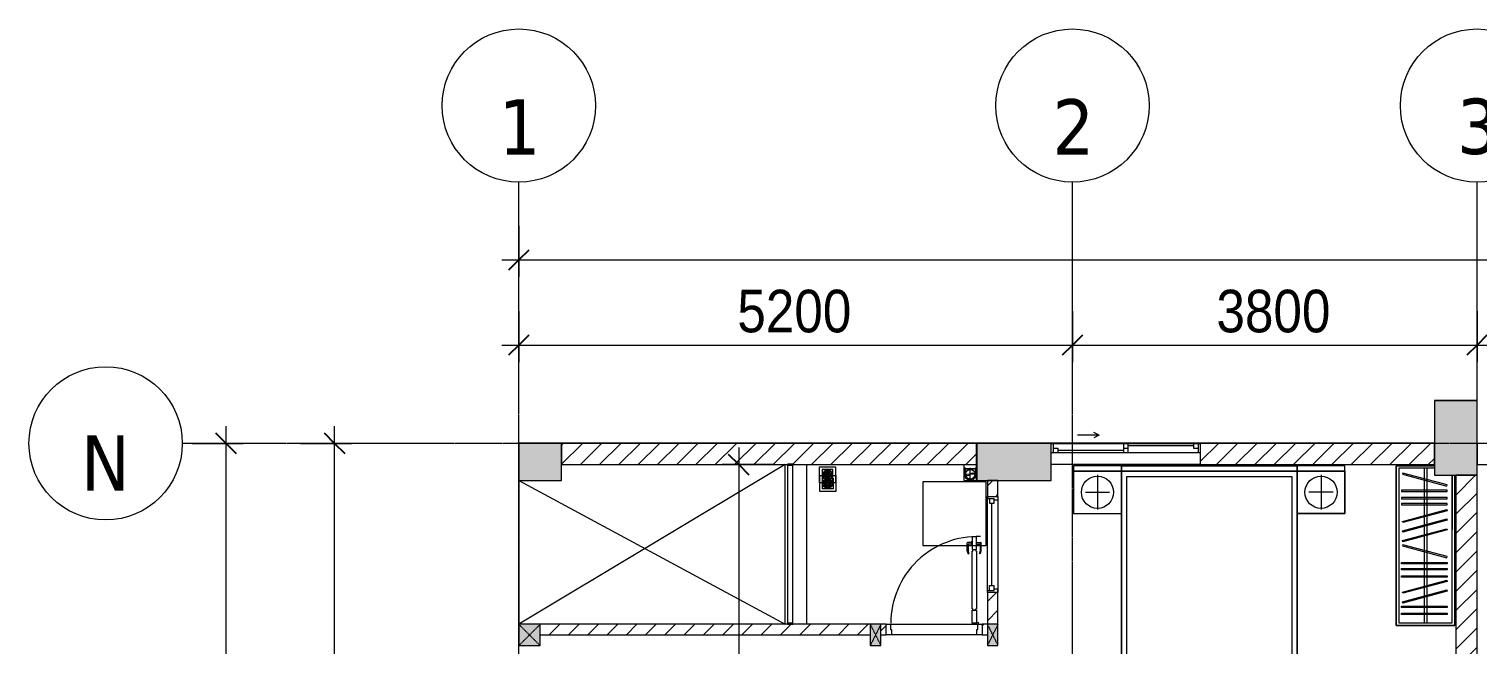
# Model space of a CAD drawing. Header units: millimetres. Extents: x 1591 to 240306, y -15958 to 82755.
# Drawn here: x 40053 to 53654, y 76351 to 82130 of the extents above; entities that cross this region are included whole.
import ezdxf

# ---------------------------------------------------------------- set-up
doc = ezdxf.new("R2010")
doc.units = ezdxf.units.MM
for name, pattern in [('Dash', [6, 3, -3]), ('Grid Line', [22.225, 12.7, -3.175, 3.175, -3.175]), ('IMPORT-CENTER _2_', [40.64, 25.4, -5.08, 5.08, -5.08])]:
    doc.linetypes.add(name, pattern=pattern)
for name, color, linetype, lineweight in [('0-1', 7, 'Continuous', 5), ('A-ANNO-DIMS', 211, 'Continuous', 9), ('A-ANNO-DIMS-160', 211, 'Continuous', 9), ('A-DETL-GENF-1', 9, 'Continuous', 9), ('A-DETL-THIN-2', 151, 'Continuous', 9), ('A-DOOR-1', 254, 'Continuous', 9), ('A-DOOR-2', 9, 'Continuous', 9), ('A-FLOR-1', 250, 'Continuous', 9), ('A-FLOR-2', 9, 'Continuous', 9), ('A-FLOR-HRAL-1', 254, 'Continuous', 9), ('A-FLOR-HRAL-2', 9, 'Continuous', 9), ('A-GLAZ', 151, 'Continuous', 9), ('A-GLAZ-1', 254, 'Continuous', 9), ('A-GLAZ-2', 9, 'Continuous', 9), ('A-WALL-1', 253, 'Continuous', 18), ('A-WALL-2', 9, 'Continuous', 9), ('A-WALL-3', 113, 'Continuous', 18), ('A-WALL-PATT-1', 10, 'Continuous', 9), ('A-WALL-PATT-2', 111, 'Continuous', 9), ('G-IMPT-1', 254, 'Continuous', 9), ('G-IMPT-2', 8, 'IMPORT-CENTER _2_', 9), ('G-IMPT-3', 8, 'Continuous', 9), ('I-FURN-1', 254, 'Continuous', 9), ('M-EQPM', 50, 'Continuous', 9), ('M-EQPM-1', 254, 'Continuous', 9), ('S-COLS', 52, 'Continuous', 9), ('S-COLS-1', 52, 'Continuous', 5), ('S-COLS-2', 7, 'Continuous', 18), ('S-COLS-3', 254, 'Continuous', 9), ('S-COLS-4', 253, 'Continuous', 18), ('S-COLS-5', 52, 'Continuous', 18), ('S-COLS-HDLN', 52, 'Dash', 9), ('S-COLS-HDLN-1', 9, 'Dash', 9), ('S-GRID-1', 1, 'Grid Line', 9), ('S-GRID-IDEN', 1, 'Continuous', 9)]:
    doc.layers.add(name, color=color, linetype=linetype, lineweight=lineweight)
doc.styles.add('Tahoma_B', font='tahomabd_0.ttf', dxfattribs={"height": 520})
doc.styles.add('UTM Avo', font='UTM Avo.ttf', dxfattribs={"width": 0.9, "height": 400})
doc.dimstyles.new('1_Dim_chi_tiet_2_5', dxfattribs={"dimscale": 304.8, "dimtxt": 399.720379, "dimasz": 0.629921, "dimexe": 0.524934, "dimexo": 0.0625, "dimgap": 0.052493, "dimtad": 1, "dimdec": 0, "dimrnd": 5, "dimzin": 0, "dimdsep": 46, "dimtxsty": 'UTM Avo', "dimblk1": 'OBLIQUE', "dimblk2": 'OBLIQUE', "dimsah": 1, "dimcen": 0.09, "dimdle": 0.524934, "dimazin": 0, "dimtfac": 1, "dimtdec": 4, "dimtix": 1, "dimtmove": 0, "dimatfit": 3, "dimfxl": 1.049869, "dimfxlon": 1, "dimtvp": 1, "dimtolj": 1, "dimtzin": 0, "dimarcsym": 2})
doc.dimstyles.new('1_Dim_chi_tiet_2_5_1', dxfattribs={"dimscale": 304.8, "dimtxt": 399.720379, "dimasz": 0.629921, "dimexe": 0.524934, "dimexo": 0.0625, "dimgap": 0.052493, "dimtad": 1, "dimdec": 0, "dimrnd": 5, "dimzin": 0, "dimdsep": 46, "dimtxsty": 'UTM Avo', "dimblk1": 'OBLIQUE', "dimblk2": 'OBLIQUE', "dimsah": 1, "dimcen": 0.09, "dimdle": 0.524934, "dimazin": 0, "dimtfac": 1, "dimtdec": 4, "dimtix": 1, "dimtmove": 0, "dimatfit": 3, "dimfxl": 1.049869, "dimfxlon": 1, "dimtvp": 1, "dimtolj": 1, "dimtzin": 0, "dimarcsym": 2})
pattern_1 = [(45, (0, 0), (-90.50967, 90.50967), [])]
pattern_2 = [(45, (11001.35, 0), (-90.50967, 90.50967), [])]

# ---------------------------------------------------------------- blocks, each defined once
blk = doc.blocks.new('NCV_TKTC_KET CAU_rvt-1-TKCS_MB TẦNG 3-4')
at = {"layer": 'S-COLS-1'}
for points in [[(42653, 77937), (42653, 78637), (42253, 78637), (42253, 77937)], [(34053, 77887), (34053, 78237), (33653, 78237), (33653, 77887)], [(38653, 77887), (38653, 78237), (37953, 78237), (37953, 77887), (38382, 77887)]]:
    blk.add_hatch(color=256, dxfattribs=at).paths.add_polyline_path(points)
at = {"layer": 'A-FLOR-1'}
blk.add_line((36152, 78037), (36152, 76537), dxfattribs=at)
at = {"layer": 'S-COLS-2'}
for p, q in [((42653, 78637), (42253, 78637)), ((42253, 78637), (42253, 77937)), ((42653, 77937), (42653, 78637)), ((33653, 78237), (33653, 77887)), ((34053, 78237), (33653, 78237)), ((34053, 77887), (34053, 78237)), ((37953, 78237), (37953, 77887)), ((38653, 78237), (37953, 78237)), ((38653, 77887), (38653, 78037)), ((42253, 77937), (42653, 77937)), ((33653, 77887), (34053, 77887)), ((37953, 77887), (38653, 77887))]:
    blk.add_line(p, q, dxfattribs=at)
blk = doc.blocks.new('M_Fixed - 900 x 1400-901190-TKCS_MB TẦNG 3-4')
at = {"layer": 'A-GLAZ-2'}
for p, q in [((-450, 63), (-431, 63)), ((-431, 63), (-431, 0)), ((-431, 44), (-387, 44)), ((-387, 44), (-387, 0)), ((-387, 22), (387, 22)), ((387, 44), (387, 0)), ((431, 44), (387, 44)), ((431, 63), (431, 0)), ((449, 63), (431, 63)), ((-450, -37), (-418, -37)), ((-431, 0), (-387, 0)), ((-418, 0), (-418, -37)), ((387, 0), (431, 0)), ((418, 0), (418, -37)), ((450, -37), (418, -37))]:
    blk.add_line(p, q, dxfattribs=at)
blk = doc.blocks.new('MAY GIAT - MAY GIAT_dwg-348053-TKCS_MB TẦNG 3-4')
at = {"layer": 'G-IMPT-1', "flags": 128}
blk.add_lwpolyline([(5, 597), (5, 2), (605, 2), (605, 597)], close=True, dxfattribs=at)
blk = doc.blocks.new('MAY GIAT - MAY GIAT-348233-TKCS_MB TẦNG 3-4')
at = {"layer": 'I-FURN-1'}
for p, q in [((5, 597), (5, 2)), ((605, 597), (5, 597)), ((605, 2), (605, 597)), ((5, 2), (605, 2))]:
    blk.add_line(p, q, dxfattribs=at)
blk.add_blockref('MAY GIAT - MAY GIAT_dwg-348053-TKCS_MB TẦNG 3-4', (0, 0))
blk = doc.blocks.new('THU NUOC - THU NUOC-455054-TKCS_MB TẦNG 3-4')
at = {"layer": 'M-EQPM-1'}
for p, q in [((-66, -71), (-66, 79)), ((-66, 79), (84, 79)), ((59, 54), (-41, 54)), ((-41, 54), (-41, -46)), ((-23, 20), (41, 20)), ((41, 14), (-23, 14)), ((-23, 7), (1, 7)), ((1, 1), (-23, 1)), ((-11, 32), (28, 32)), ((28, 26), (-11, 26)), ((-1, 44), (19, 44)), ((19, 38), (-1, 38)), ((1, 7), (1, 1)), ((17, 1), (17, 7)), ((17, 7), (41, 7)), ((41, 1), (17, 1)), ((59, -46), (59, 54)), ((84, 79), (84, -71)), ((84, -71), (-66, -71)), ((-41, -46), (59, -46)), ((-23, -5), (41, -5)), ((41, -11), (-23, -11)), ((-11, -17), (28, -17)), ((28, -23), (-11, -23)), ((-1, -30), (19, -30)), ((19, -36), (-1, -36))]:
    blk.add_line(p, q, dxfattribs=at)
for centre, radius, start, end in [((9, 4), 45, 0, 180), ((9, 4), 45, 360, 180), ((9, 4), 45, 180, 0), ((9, 4), 45, 180, 360), ((-23, 17), 3, 90, 270), ((-23, 4), 3, 90, 270), ((-11, 29), 3, 90, 270), ((-1, 41), 3, 90, 270), ((19, 41), 3, 270, 90), ((28, 29), 3, 270, 90), ((41, 17), 3, 270, 90), ((41, 4), 3, 270, 90), ((-23, -8), 3, 90, 270), ((-11, -20), 3, 90, 270), ((-1, -33), 3, 90, 270), ((19, -33), 3, 270, 90), ((28, -20), 3, 270, 90), ((41, -8), 3, 270, 90)]:
    blk.add_arc(centre, radius, start, end, dxfattribs=at)
blk = doc.blocks.new('Railing - 50 x 10mm-901205-TKCS_MB TẦNG 3-4')
at = {"layer": 'A-FLOR-HRAL-2'}
for p, q in [((25, 5), (-25, 5)), ((-25, 5), (-25, -5)), ((25, -5), (25, 5)), ((-25, -5), (25, -5))]:
    blk.add_line(p, q, dxfattribs=at)
blk = doc.blocks.new('Railing - Railing-942457-TKCS_MB TẦNG 3-4')
at = {"layer": 'A-FLOR-HRAL-2'}
for p, q in [((13269, 68771), (13269, 67286)), ((13319, 67286), (13319, 68771))]:
    blk.add_line(p, q, dxfattribs=at)
for p in [(13294, 68776), (13294, 67281)]:
    blk.add_blockref('Railing - 50 x 10mm-901205-TKCS_MB TẦNG 3-4', p)
blk = doc.blocks.new('G1_SOF - BO TRU - 100x200-745959-TKCS_MB TẦNG 3-4')
at = {"layer": 'S-COLS'}
blk.add_hatch(color=256, dxfattribs=at).paths.add_polyline_path([(-50, 100), (-50, -100), (50, -100), (50, 100)])
at = {"layer": 'S-COLS-4'}
for p, q in [((50, 100), (-50, 100)), ((-50, 100), (-50, -100)), ((50, -100), (50, 100)), ((-50, -100), (50, -100))]:
    blk.add_line(p, q, dxfattribs=at)
at = {"layer": 'S-COLS-HDLN-1'}
for p, q in [((50, 100), (-50, -100)), ((-50, 100), (50, -100))]:
    blk.add_line(p, q, dxfattribs=at)
blk = doc.blocks.new('DOOR_CW_01 CANH MO-PANEL KINH - DIG_01-900x2200-CỬA NHÔM KÍNH-901215-TKCS_MB TẦNG 3-4')
at = {"layer": 'A-DETL-GENF-1'}
for p, q in [((-397, -182), (-397, -62)), ((-397, -62), (-357, -62)), ((-357, -62), (-357, -182)), ((-357, -182), (-397, -182)), ((-397, -196), (-391, -196)), ((-397, -738), (-397, -196)), ((-391, -196), (-391, -182)), ((-391, -182), (-363, -182)), ((-363, -182), (-363, -196)), ((-357, -196), (-363, -196)), ((-357, -196), (-357, -738)), ((-442, -737), (-442, -816)), ((-434, -711), (-427, -716)), ((-434, -800), (-434, -737)), ((-399, -804), (-430, -804)), ((-399, -792), (-399, -832)), ((-397, -792), (-399, -792)), ((-397, -738), (-391, -738)), ((-357, -752), (-397, -752)), ((-397, -752), (-397, -872)), ((-397, -792), (-397, -832)), ((-391, -752), (-391, -738)), ((-363, -752), (-391, -752)), ((-357, -738), (-363, -738)), ((-363, -738), (-363, -752)), ((-357, -872), (-357, -752)), ((-357, -792), (-357, -832)), ((-357, -792), (-355, -792)), ((-355, -792), (-355, -832)), ((-355, -804), (-324, -804)), ((-320, -711), (-327, -716)), ((-320, -800), (-320, -737)), ((-312, -737), (-312, -816)), ((-399, -820), (-438, -820)), ((-399, -832), (-397, -832)), ((-397, -872), (-357, -872)), ((-355, -832), (-357, -832)), ((-355, -820), (-316, -820))]:
    blk.add_line(p, q, dxfattribs=at)
blk.add_circle((-407, -60), 10, dxfattribs=at)
for centre, radius, start, end in [((-407, -60), 814, 268, 0), ((-397, -737), 45, 145, 180), ((-397, -737), 37, 145, 180), ((-430, -800), 4, 180, 270), ((-357, -737), 37, 0, 35), ((-324, -800), 4, 270, 0), ((-357, -737), 45, 360, 35), ((-438, -816), 4, 180, 270), ((-316, -816), 4, 270, 0)]:
    blk.add_arc(centre, radius, start, end, dxfattribs=at)
at = {"layer": 'A-DOOR-2'}
for p, q in [((-450, -50), (-450, 50)), ((-450, 50), (-400, 50)), ((-400, 50), (-400, 0)), ((400, 0), (400, 50)), ((400, 50), (450, 50)), ((450, 50), (450, -50)), ((-410, -50), (-450, -50)), ((-410, 0), (-410, -50)), ((-400, 0), (-410, 0)), ((-407, -50), (-382, -50)), ((410, 0), (400, 0)), ((410, -50), (410, 0)), ((450, -50), (410, -50))]:
    blk.add_line(p, q, dxfattribs=at)
blk = doc.blocks.new('GIUONG NGU-2TAB-1600x2000 - GIUONG NGU-2TAB-1600x2000-885815-TKCS_MB TẦNG 3-4')
at = {"layer": 'I-FURN-1'}
for p, q in [((458, 0), (8, 0)), ((8, 0), (8, -50)), ((458, -50), (458, 0)), ((2108, 0), (458, 0)), ((458, 0), (458, -50)), ((458, 0), (2108, 0)), ((2108, -50), (2108, 0)), ((458, -50), (8, -50)), ((8, -50), (8, -450)), ((8, -50), (458, -50)), ((458, -50), (8, -50)), ((8, -50), (8, -450)), ((233, -87), (233, -413)), ((458, -450), (458, -50)), ((2108, -50), (458, -50)), ((458, -50), (458, -1939)), ((458, -50), (2108, -50)), ((458, -1939), (458, -50)), ((458, -450), (458, -50)), ((458, -50), (2108, -50)), ((508, -100), (2058, -100)), ((508, -1939), (508, -100)), ((2058, -100), (2058, -1939)), ((2558, 0), (2108, 0)), ((2108, 0), (2108, -50)), ((2558, -50), (2108, -50)), ((2108, -50), (2108, -450)), ((2108, -1939), (2108, -50)), ((2108, -50), (2558, -50)), ((2108, -50), (2558, -50)), ((2108, -450), (2108, -50)), ((2108, -50), (2108, -1939)), ((2333, -87), (2333, -413)), ((2558, -50), (2558, 0)), ((2558, -450), (2558, -50)), ((2558, -50), (2558, -450)), ((120, -250), (347, -250)), ((2446, -250), (2220, -250)), ((8, -450), (458, -450)), ((8, -450), (458, -450)), ((2108, -450), (2558, -450)), ((2558, -450), (2108, -450)), ((1997, -2000), (570, -2000)), ((570, -2050), (1997, -2050)), ((1997, -2050), (570, -2050))]:
    blk.add_line(p, q, dxfattribs=at)
for centre in [(233, -250), (2333, -250)]:
    blk.add_circle(centre, 151, dxfattribs=at)
for centre, radius, start, end in [((570, -1939), 111, 180, 270), ((570, -1939), 111, 180, 270), ((570, -1939), 61.1, 180, 270), ((1997, -1939), 111, 270, 360), ((1997, -1939), 61.1, 270, 0), ((1997, -1939), 111, 270, 0)]:
    blk.add_arc(centre, radius, start, end, dxfattribs=at)
blk = doc.blocks.new('TU QUAN AO-SUITE ROOM_3 - TU QUAN AO-SUITE ROOM_3-V170-TKCS_MB TẦNG 3-4')
at = {"layer": 'I-FURN-1'}
for p, q in [((-550, 1500), (0, 1500)), ((-550, 90), (-550, 1500)), ((0, 1500), (-550, 1500)), ((-550, 1500), (-550, 90)), ((0, 1500), (0, 0)), ((0, 0), (0, 1500)), ((-24, 1476), (-526, 1476)), ((-526, 1476), (-526, 600)), ((-526, 1476), (-526, 90)), ((-480, 1387), (-480, 1399)), ((-480, 1399), (-50, 1399)), ((-480, 1387), (-480, 1399)), ((-50, 1387), (-480, 1387)), ((-287, 576), (-287, 1476)), ((-263, 576), (-263, 1476)), ((-50, 1399), (-50, 1387)), ((-24, 24), (-24, 1476)), ((-480, 1320), (-480, 1332)), ((-480, 1332), (-50, 1332)), ((-480, 1320), (-480, 1332)), ((-50, 1320), (-480, 1320)), ((-478, 1178), (-61, 1290)), ((-58, 1278), (-475, 1167)), ((-61, 1290), (-58, 1278)), ((-50, 1332), (-50, 1320)), ((-478, 1087), (-61, 1199)), ((-475, 1167), (-478, 1178)), ((-58, 1187), (-475, 1075)), ((-61, 1199), (-58, 1187)), ((-480, 1035), (-480, 1047)), ((-480, 1047), (-50, 1047)), ((-480, 1035), (-480, 1047)), ((-50, 1035), (-480, 1035)), ((-480, 966), (-480, 978)), ((-480, 978), (-50, 978)), ((-480, 966), (-480, 978)), ((-50, 966), (-480, 966)), ((-475, 1075), (-478, 1087)), ((-50, 1047), (-50, 1035)), ((-50, 978), (-50, 966)), ((-480, 909), (-480, 921)), ((-480, 921), (-50, 921)), ((-480, 909), (-480, 921)), ((-50, 909), (-480, 909)), ((-475, 865), (-478, 854)), ((-478, 854), (-61, 742)), ((-58, 754), (-475, 865)), ((-50, 921), (-50, 909)), ((-478, 603), (-61, 715)), ((-58, 703), (-475, 592)), ((-61, 742), (-58, 754)), ((-61, 715), (-58, 703)), ((-550, 90), (-550, 576)), ((-526, 90), (-526, 600)), ((-478, 512), (-61, 624)), ((-475, 592), (-478, 603)), ((-58, 612), (-475, 500)), ((-287, 24), (-287, 576)), ((-263, 24), (-263, 576)), ((-61, 624), (-58, 612)), ((-478, 423), (-61, 535)), ((-475, 500), (-478, 512)), ((-475, 412), (-478, 423)), ((-58, 523), (-475, 412)), ((-61, 535), (-58, 523)), ((-480, 368), (-480, 356)), ((-50, 368), (-480, 368)), ((-480, 356), (-50, 356)), ((-480, 311), (-480, 299)), ((-50, 311), (-480, 311)), ((-480, 299), (-50, 299)), ((-50, 356), (-50, 368)), ((-50, 299), (-50, 311)), ((-480, 242), (-480, 230)), ((-50, 242), (-480, 242)), ((-480, 230), (-50, 230)), ((-475, 193), (-478, 181)), ((-478, 181), (-61, 69)), ((-58, 81), (-475, 193)), ((-50, 230), (-50, 242)), ((-360, 24), (-24, 24)), ((-61, 69), (-58, 81)), ((0, 0), (-360, 0)), ((-360, 0), (0, 0))]:
    blk.add_line(p, q, dxfattribs=at)
blk = doc.blocks.new('NCV_TKTC_TANG 3 - 4_rvt-2-TKCS_MB TẦNG 3-4')
at = {"layer": 'A-WALL-PATT-1'}
h = blk.add_hatch(dxfattribs=at)
h.set_pattern_fill('FP_1', color=256, style=0, pattern_type=2)
h.set_pattern_definition(pattern_1)
h.paths.add_polyline_path([(38053, 76537), (38153, 76537), (38153, 76837), (38053, 76837)])
h.paths.add_polyline_path([(38053, 77737), (38153, 77737), (38153, 77887), (38053, 77887)])
h = blk.add_hatch(dxfattribs=at)
h.set_pattern_fill('FP_1', color=256, style=0, pattern_type=2)
h.set_pattern_definition(pattern_1)
h.paths.add_polyline_path([(36953, 76437), (36953, 76537), (33853, 76537), (33853, 76437), (36770, 76437)])
h = blk.add_hatch(dxfattribs=at)
h.set_pattern_fill('FP_1', color=256, style=0, pattern_type=2)
h.set_pattern_definition(pattern_1)
h.paths.add_polyline_path([(38053, 76437), (38053, 76537), (38003, 76537), (38003, 76437)])
h.paths.add_polyline_path([(37053, 76437), (37103, 76437), (37103, 76537), (37053, 76537), (37053, 76526)])
at = {"layer": 'A-FLOR-2'}
for p, q in [((37953, 77887), (37953, 78037)), ((37953, 76437), (37153, 76437))]:
    blk.add_line(p, q, dxfattribs=at)
at = {"layer": 'A-WALL-1'}
for p, q in [((38153, 77887), (38053, 77887)), ((38053, 77887), (38053, 77737)), ((38153, 77737), (38153, 77887)), ((38053, 77737), (38153, 77737)), ((38153, 76837), (38053, 76837)), ((38053, 76837), (38053, 76537)), ((38153, 76537), (38153, 76837)), ((36178, 76537), (33853, 76537)), ((36953, 76537), (36228, 76537)), ((37103, 76537), (37053, 76537)), ((37103, 76437), (37103, 76537)), ((38053, 76537), (38003, 76537)), ((38003, 76537), (38003, 76437)), ((33853, 76437), (36953, 76437)), ((37053, 76437), (37103, 76437)), ((38003, 76437), (38053, 76437))]:
    blk.add_line(p, q, dxfattribs=at)
at = {"layer": 'A-WALL-2'}
for p, q in [((36153, 76537), (36153, 78037)), ((36353, 78037), (36353, 76537)), ((38053, 76837), (38053, 77737)), ((38153, 77737), (38153, 76837)), ((37143, 76537), (37963, 76537)), ((37953, 76437), (37153, 76437))]:
    blk.add_line(p, q, dxfattribs=at)
at = {"layer": 'A-DOOR-1', "rotation": 180}
blk.add_blockref('DOOR_CW_01 CANH MO-PANEL KINH - DIG_01-900x2200-CỬA NHÔM KÍNH-901215-TKCS_MB TẦNG 3-4', (37553, 76487), dxfattribs=at)
at = {"layer": 'A-FLOR-HRAL-1'}
blk.add_blockref('Railing - Railing-942457-TKCS_MB TẦNG 3-4', (22908, 9261), dxfattribs=at)
at = {"layer": 'A-GLAZ-1', "rotation": 89.99999999999908}
blk.add_blockref('M_Fixed - 900 x 1400-901190-TKCS_MB TẦNG 3-4', (38116, 77287), dxfattribs=at)
at = {"layer": 'I-FURN-1'}
blk.add_blockref('GIUONG NGU-2TAB-1600x2000 - GIUONG NGU-2TAB-1600x2000-885815-TKCS_MB TẦNG 3-4', (38854, 78027), dxfattribs=at)
for name, p, rotation in [('TU QUAN AO-SUITE ROOM_3 - TU QUAN AO-SUITE ROOM_3-V170-TKCS_MB TẦNG 3-4', (41893, 78027), 180), ('MAY GIAT - MAY GIAT-348233-TKCS_MB TẦNG 3-4', (38043, 77272), 89.99999999999902)]:
    blk.add_blockref(name, p, dxfattribs=dict(at, rotation=rotation))
at = {"layer": 'M-EQPM-1'}
blk.add_blockref('THU NUOC - THU NUOC-455054-TKCS_MB TẦNG 3-4', (36544, 77936), dxfattribs=at)
at = {"layer": 'S-COLS-3'}
for p in [(37003, 76437), (38103, 76437)]:
    blk.add_blockref('G1_SOF - BO TRU - 100x200-745959-TKCS_MB TẦNG 3-4', p, dxfattribs=at)
blk = doc.blocks.new('1_FAMILY RVT - W01-WxH 1400x1400xmm-411185-TKCS_MB TẦNG 3-4')
at = {"layer": 'A-GLAZ'}
for p, q in [((-700, 103.81), (700, 103.81)), ((-700, -96.19), (-700, 103.81)), ((700, 103.81), (700, -96.19)), ((-700, -7.29), (-680.95, -7.29)), ((700, -96.19), (-700, -96.19)), ((-700, -96.19), (-636.5, -96.19)), ((-680.95, -7.29), (-22.225, -7.29)), ((-680.95, -96.19), (-680.95, -7.29)), ((-636.5, -51.74), (-680.95, -51.74)), ((-636.5, -96.19), (-636.5, -51.74)), ((-636.5, -73.965), (-22.225, -73.965)), ((-636.5, -96.19), (-22.225, -96.19)), ((-22.225, -7.29), (22.225, -7.29)), ((-22.225, -7.29), (-22.225, -96.19)), ((22.225, -51.74), (-22.225, -51.74)), ((-22.225, -96.19), (22.225, -96.19)), ((22.225, -7.29), (636.5, -7.29)), ((22.225, -96.19), (22.225, -7.29)), ((22.225, -29.515), (636.5, -29.515)), ((22.225, -96.19), (680.95, -96.19)), ((636.5, -7.29), (700, -7.29)), ((636.5, -51.74), (636.5, -7.29)), ((680.95, -51.74), (636.5, -51.74)), ((680.95, -96.19), (680.95, -7.29)), ((680.95, -96.19), (700, -96.19)), ((248.4, -172.39), (299.2, -146.99)), ((248.4, -172.39), (299.2, -197.79)), ((248.4, -172.39), (451.6, -172.39))]:
    blk.add_line(p, q, dxfattribs=at)
blk = doc.blocks.new('G1_SOF - BO TRU - 200x200-3054293-TKCS_MB TẦNG 3-4')
at = {"layer": 'S-COLS'}
blk.add_hatch(color=256, dxfattribs=at).paths.add_polyline_path([(100, -100), (100, 100), (-100, 100), (-100, -100)])
at = {"layer": 'S-COLS-5'}
for p, q in [((100, 100), (-100, 100)), ((-100, 100), (-100, -100)), ((100, -100), (100, 100)), ((-100, -100), (100, -100))]:
    blk.add_line(p, q, dxfattribs=at)
at = {"layer": 'S-COLS-HDLN'}
for p, q in [((100, 100), (-100, -100)), ((-100, 100), (100, -100))]:
    blk.add_line(p, q, dxfattribs=at)
blk = doc.blocks.new('TKTC_XREF_251221_MB TANG 2-7 - TKTC_XREF_260130_MB TANG 2-5_dwg_THU NUOC - THU NUOC-444531-TKCS_MB TẦNG 1-4746810-TKCS_MB TẦNG 3-4')
at = {"layer": 'G-IMPT-3'}
for p, q in [((-23, 11), (41, 11)), ((41, 5), (-23, 5)), ((-11, 23), (28, 23)), ((28, 17), (-11, 17)), ((-1, 36), (19, 36)), ((19, 30), (-1, 30)), ((-23, -14), (41, -14)), ((41, -20), (-23, -20)), ((-11, -26), (28, -26)), ((28, -32), (-11, -32)), ((-1, -38), (19, -38)), ((19, -44), (-1, -44))]:
    blk.add_line(p, q, dxfattribs=at)
at = {"layer": 'G-IMPT-3', "flags": 128}
for points in [[(84, -79), (84, 71), (-66, 71), (-66, -79)], [(59, -54), (59, 46), (-41, 46), (-41, -54)]]:
    blk.add_lwpolyline(points, close=True, dxfattribs=at)
for points in [[(-23, -1), (1, -1), (1, -7), (-23, -7)], [(41, -7), (17, -7), (17, -1), (41, -1)]]:
    blk.add_lwpolyline(points, dxfattribs=at)
at = {"layer": 'G-IMPT-3'}
for centre, radius, start, end in [((9, -4), 45, 360, 180), ((9, -4), 45, 360, 180), ((-23, 8), 3, 90, 270), ((-11, 20), 3, 90, 270), ((-1, 33), 3, 90, 270), ((19, 33), 3, 270, 90), ((28, 20), 3, 270, 90), ((41, 8), 3, 270, 90), ((9, -4), 45, 180, 360), ((9, -4), 45, 180, 360), ((-23, -4), 3, 90, 270), ((-23, -17), 3, 90, 270), ((-11, -29), 3, 90, 270), ((-1, -41), 3, 90, 270), ((19, -41), 3, 270, 90), ((28, -29), 3, 270, 90), ((41, -4), 3, 270, 90), ((41, -17), 3, 270, 90)]:
    blk.add_arc(centre, radius, start, end, dxfattribs=at)
blk = doc.blocks.new('TKTC_XREF_251221_MB TANG 2-7 - TKTC_XREF_260130_MB TANG 2-5_dwg_$cc-V84-TKCS_MB TẦNG 3-4')
at = {"layer": 'G-IMPT-2'}
for p, q in [((-0.67, 0), (0.67, 0)), ((0, -0.67), (0, 0.67))]:
    blk.add_line(p, q, dxfattribs=at)
at = {"layer": 'M-EQPM'}
blk.add_circle((0, 0), 0.5, dxfattribs=at)
for centre, radius, start, end in [((0, 0), 0.5, 90, 270), ((0.19, 0.25), 0.313, 126.8699, 233.1301), ((-0.19, -0.25), 0.313, 306.8699, 53.1301)]:
    blk.add_arc(centre, radius, start, end, dxfattribs=at)
blk = doc.blocks.new('TKTC_XREF_251221_MB TANG 2-7 - TKTC_XREF_260130_MB TANG 2-5_dwg_CUM U_DN100-4746799-TKCS_MB TẦNG 3-4')
at = {"layer": 'G-IMPT-3'}
blk.add_hatch(color=256, dxfattribs=at).paths.add_polyline_path([(0, 61), (16, 59), (31, 53), (43, 43), (53, 31), (59, 16), (61, 0), (59, -16), (53, -30), (43, -43), (31, -53), (16, -59), (0, -61), (0, -57), (15, -55), (29, -49), (40, -40), (49, -28), (55, -15), (57, 0), (55, 15), (49, 29), (40, 40), (29, 49), (15, 55), (0, 57)])
for p, q in [((-79, 67), (-79, 63)), ((-77, 67), (-77, 63)), ((-75, 67), (-75, 63)), ((-73, 69), (-73, 61)), ((-67, 68), (-72, 68)), ((-67, 62), (-72, 62)), ((-65, 69), (0, 69)), ((-79, -63), (-79, -67)), ((-77, -63), (-77, -67)), ((-75, -63), (-75, -67)), ((-73, -61), (-73, -69)), ((-67, -62), (-72, -62)), ((-67, -68), (-72, -68)), ((-65, -69), (0, -69))]:
    blk.add_line(p, q, dxfattribs=at)
at = {"layer": 'G-IMPT-3', "flags": 128}
for points in [[(-73, 68), (-78, 68), (-78, 62), (-73, 62)], [(-72, 59), (-67, 59), (-67, 71), (-72, 71)], [(-67, 71), (-67, 73), (-65, 73), (-65, 57), (-67, 57), (-67, 59)], [(-65, 61), (0, 61), (0, 57)], [(-73, -62), (-78, -62), (-78, -68), (-73, -68)], [(-72, -71), (-67, -71), (-67, -59), (-72, -59)], [(-67, -59), (-67, -57), (-65, -57), (-65, -73), (-67, -73), (-67, -71)], [(-65, -61), (0, -61), (0, -57)]]:
    blk.add_lwpolyline(points, dxfattribs=at)
at = {"layer": 'G-IMPT-3'}
for centre, radius, start, end in [((-78, 67), 0.96, 90, 180), ((-78, 63), 0.96, 180, 270), ((-71, 69), 1.56, 112.6199, 247.3801), ((-68, 65), 4.8, 143.1301, 216.8699), ((-71, 61), 1.56, 112.6199, 247.3801), ((0, 0), 69, 270, 90), ((0, 0), 61, 270, 90), ((0, 0), 57, 270, 90), ((-78, -63), 0.96, 90, 180), ((-78, -67), 0.96, 180, 270), ((-71, -61), 1.56, 112.6199, 247.3801), ((-68, -65), 4.8, 143.1301, 216.8699), ((-71, -69), 1.56, 112.6199, 247.3801)]:
    blk.add_arc(centre, radius, start, end, dxfattribs=at)
blk = doc.blocks.new('TKTC_XREF_251221_MB TANG 2-7 - TKTC_XREF_251221_MB TANG 2-7-2039446-TKCS_MB TẦNG 3-4')
at = {"layer": 'M-EQPM'}
for p, q in [((8600, 61403), (8600, 61400)), ((9000, 61403), (8600, 61403)), ((8600, 61002), (0, 61002)), ((4180, 60800), (4180, 60760)), ((4300, 60760), (4300, 60800)), ((4180, 60760), (4300, 60760)), ((4180, 60760), (4180, 60650)), ((4300, 60760), (4180, 60760)), ((4300, 60650), (4300, 60760)), ((0, 60650), (0, 59300)), ((4180, 60650), (4300, 60650))]:
    blk.add_line(p, q, dxfattribs=at)
at = {"extrusion": (0, 0, -1), "zscale": -1}
blk.add_blockref('TKTC_XREF_251221_MB TANG 2-7 - TKTC_XREF_260130_MB TANG 2-5_dwg_THU NUOC - THU NUOC-444531-TKCS_MB TẦNG 1-4746810-TKCS_MB TẦNG 3-4', (-2910, 60626), dxfattribs=at)
at = {"xscale": 90.00000000005122, "yscale": 90.00000000005122, "zscale": 90.00000000005122, "rotation": 90.37402677993775}
blk.add_blockref('TKTC_XREF_251221_MB TANG 2-7 - TKTC_XREF_260130_MB TANG 2-5_dwg_$cc-V84-TKCS_MB TẦNG 3-4', (4240, 60709), dxfattribs=at)
at = {"extrusion": (0, 0, -1), "xscale": 0.7894736842105242, "yscale": 0.7894736842105242, "zscale": -0.7894736842105242, "rotation": 269.9999999984439}
blk.add_blockref('TKTC_XREF_251221_MB TANG 2-7 - TKTC_XREF_260130_MB TANG 2-5_dwg_CUM U_DN100-4746799-TKCS_MB TẦNG 3-4', (-4240, 60709), dxfattribs=at)
blk = doc.blocks.new('Grid - M_Grid Head - Circle-353313-TKCS_MB TẦNG 3-4')
at = {"layer": 'S-GRID-IDEN'}
blk.add_circle((0, 0), 4.5, dxfattribs=at)
blk = doc.blocks.new('DIMBLOCK2-TKCS_MB TẦNG 3-4')
at = {"layer": 'A-ANNO-DIMS-160'}
for p, q in [((41904, 17077), (41904, 78397)), ((41584, 78237), (42064, 78237)), ((41904, 78237), (41584, 78237)), ((41584, 17237), (42064, 17237)), ((41904, 17237), (41584, 17237))]:
    blk.add_line(p, q, dxfattribs=at)
at = {"layer": 'A-ANNO-DIMS-160', "lineweight": 25}
for p, q in [((41904, 78237), (41808, 78333)), ((41904, 78237), (42000, 78141)), ((41904, 17237), (41808, 17333)), ((41904, 17237), (42000, 17141))]:
    blk.add_line(p, q, dxfattribs=at)
at = {"layer": 'A-ANNO-DIMS-160', "color": 0, "insert": (41385, 47052), "char_height": 400, "width": 1643.29, "attachment_point": 1, "rotation": 90, "line_spacing_factor": 1.110334, "style": 'UTM Avo'}
blk.add_mtext('61000', dxfattribs=at)
blk = doc.blocks.new('_Oblique')
at = {"color": 0, "linetype": 'ByBlock', "lineweight": -2}
blk.add_line((-0.5, -0.5), (0.5, 0.5), dxfattribs=at)
blk = doc.blocks.new('DIMBLOCK10-TKCS_MB TẦNG 3-4')
at = {"layer": 'A-ANNO-DIMS-160'}
for p, q in [((42923, 69937), (42923, 78397)), ((42603, 78237), (43083, 78237)), ((42923, 78237), (42603, 78237)), ((42603, 69937), (43083, 69937)), ((42923, 69937), (42603, 69937))]:
    blk.add_line(p, q, dxfattribs=at)
at = {"layer": 'A-ANNO-DIMS-160', "lineweight": 25}
for p, q in [((42923, 78237), (42827, 78333)), ((42923, 78237), (43019, 78141)), ((42923, 69937), (42827, 70033)), ((42923, 69937), (43019, 69841))]:
    blk.add_line(p, q, dxfattribs=at)
at = {"layer": 'A-ANNO-DIMS-160', "color": 0, "insert": (42403, 73539), "char_height": 400, "width": 1314.64, "attachment_point": 1, "rotation": 90, "line_spacing_factor": 1.110334, "style": 'UTM Avo'}
blk.add_mtext('8300', dxfattribs=at)
blk = doc.blocks.new('DIMBLOCK11-TKCS_MB TẦNG 3-4')
at = {"layer": 'A-ANNO-DIMS-160'}
for p, q in [((44654, 80280), (44654, 79800)), ((44654, 79960), (44654, 80280)), ((65954, 80280), (65954, 79800)), ((65954, 79960), (65954, 80280)), ((44494, 79960), (66114, 79960))]:
    blk.add_line(p, q, dxfattribs=at)
at = {"layer": 'A-ANNO-DIMS-160', "lineweight": 25}
for p, q in [((44654, 79960), (44750, 80056)), ((65954, 79960), (66050, 80056)), ((44654, 79960), (44558, 79864)), ((65954, 79960), (65858, 79864))]:
    blk.add_line(p, q, dxfattribs=at)
at = {"layer": 'A-ANNO-DIMS-160', "color": 0, "insert": (54619, 80480), "char_height": 400, "width": 1643.29, "attachment_point": 1, "line_spacing_factor": 1.110334, "style": 'UTM Avo'}
blk.add_mtext('21300', dxfattribs=at)
blk = doc.blocks.new('DIMBLOCK12-TKCS_MB TẦNG 3-4')
at = {"layer": 'A-ANNO-DIMS-160'}
for p, q in [((44654, 79480), (44654, 79000)), ((44654, 79160), (44654, 79480)), ((49854, 79480), (49854, 79000)), ((49854, 79160), (49854, 79480)), ((44494, 79160), (49854, 79160))]:
    blk.add_line(p, q, dxfattribs=at)
at = {"layer": 'A-ANNO-DIMS-160', "lineweight": 25}
for p, q in [((44654, 79160), (44558, 79064)), ((44654, 79160), (44750, 79256)), ((49854, 79160), (49758, 79064)), ((49854, 79160), (49950, 79256))]:
    blk.add_line(p, q, dxfattribs=at)
at = {"layer": 'A-ANNO-DIMS-160', "color": 0, "insert": (46706, 79680), "char_height": 400, "width": 1314.64, "attachment_point": 1, "line_spacing_factor": 1.110334, "style": 'UTM Avo'}
blk.add_mtext('5200', dxfattribs=at)
blk = doc.blocks.new('DIMBLOCK13-TKCS_MB TẦNG 3-4')
at = {"layer": 'A-ANNO-DIMS-160'}
for p, q in [((49854, 79480), (49854, 79000)), ((49854, 79160), (49854, 79480)), ((53654, 79480), (53654, 79000)), ((53654, 79160), (53654, 79480)), ((49854, 79160), (53654, 79160))]:
    blk.add_line(p, q, dxfattribs=at)
at = {"layer": 'A-ANNO-DIMS-160', "lineweight": 25}
for p, q in [((49854, 79160), (49758, 79064)), ((49854, 79160), (49950, 79256)), ((53654, 79160), (53558, 79064)), ((53654, 79160), (53750, 79256))]:
    blk.add_line(p, q, dxfattribs=at)
at = {"layer": 'A-ANNO-DIMS-160', "color": 0, "insert": (51206, 79680), "char_height": 400, "width": 1314.64, "attachment_point": 1, "line_spacing_factor": 1.110334, "style": 'UTM Avo'}
blk.add_mtext('3800', dxfattribs=at)
blk = doc.blocks.new('DIMBLOCK14-TKCS_MB TẦNG 3-4')
at = {"layer": 'A-ANNO-DIMS-160'}
for p, q in [((53654, 79480), (53654, 79000)), ((53654, 79160), (53654, 79480)), ((56954, 79480), (56954, 79000)), ((56954, 79160), (56954, 79480)), ((53654, 79160), (56954, 79160))]:
    blk.add_line(p, q, dxfattribs=at)
at = {"layer": 'A-ANNO-DIMS-160', "lineweight": 25}
for p, q in [((53654, 79160), (53558, 79064)), ((53654, 79160), (53750, 79256)), ((56954, 79160), (56858, 79064)), ((56954, 79160), (57050, 79256))]:
    blk.add_line(p, q, dxfattribs=at)
at = {"layer": 'A-ANNO-DIMS-160', "color": 0, "insert": (54756, 79680), "char_height": 400, "width": 1314.64, "attachment_point": 1, "line_spacing_factor": 1.110334, "style": 'UTM Avo'}
blk.add_mtext('3300', dxfattribs=at)
blk = doc.blocks.new('DIMBLOCK327-TKCS_MB TẦNG 3-4')
at = {"layer": 'A-ANNO-DIMS-160', "lineweight": 25}
for p, q in [((46719, 78037), (46623, 78133)), ((46719, 78037), (46815, 77941)), ((46719, 70037), (46623, 70133)), ((46719, 70037), (46815, 69941))]:
    blk.add_line(p, q, dxfattribs=at)
at = {"layer": 'A-ANNO-DIMS-160'}
for p, q in [((46719, 78197), (46719, 69877)), ((47039, 78037), (46559, 78037)), ((46719, 78037), (47039, 78037)), ((47039, 70037), (46559, 70037)), ((46719, 70037), (47039, 70037))]:
    blk.add_line(p, q, dxfattribs=at)
at = {"layer": 'A-ANNO-DIMS-160', "color": 0, "insert": (46199, 73489), "char_height": 400, "width": 1314.64, "attachment_point": 1, "rotation": 90, "line_spacing_factor": 1.110334, "style": 'UTM Avo'}
blk.add_mtext('8000', dxfattribs=at)

msp = doc.modelspace()

# ---------------------------------------------------------------- hatches: boundary and pattern name
at = {"layer": 'A-WALL-PATT-2'}
h = msp.add_hatch(dxfattribs=at)
h.set_pattern_fill('FP_1', color=256, style=0, pattern_type=2)
h.set_pattern_definition(pattern_2)
h.paths.add_polyline_path([(47771.8, 78036.9), (48954, 78036.9), (48954, 78236.9), (45053.9, 78236.9), (45053.9, 78036.9), (47178.9, 78036.9), (47178.9, 78041.9), (47228.9, 78041.9), (47228.9, 78036.9), (47368.8, 78036.9)])
h = msp.add_hatch(dxfattribs=at)
h.set_pattern_fill('FP_1', color=256, style=0, pattern_type=2)
h.set_pattern_definition(pattern_2)
h.paths.add_polyline_path([(51054, 78036.9), (53253.9, 78036.9), (53253.9, 78236.9), (51054, 78236.9)])
h = msp.add_hatch(dxfattribs=at)
h.set_pattern_fill('FP_1', color=256, style=0, pattern_type=2)
h.set_pattern_definition(pattern_2)
h.paths.add_polyline_path([(53653.9, 74716.9), (53653.9, 77936.9), (53453.9, 77936.9), (53453.9, 74716.9)])

# ---------------------------------------------------------------- linework, layer by layer
at = {"layer": 'A-DETL-THIN-2'}
for p, q in [((47153.9, 78036.9), (44653.9, 76536.9)), ((47153.9, 78036.9), (44653.9, 76536.9)), ((44653.9, 77886.9), (47153.9, 76536.9)), ((44653.9, 77886.9), (47153.9, 76536.9))]:
    msp.add_line(p, q, dxfattribs=at)
at = {"layer": 'A-WALL-3'}
for p, q in [((48954, 78236.9), (45053.9, 78236.9)), ((45053.9, 78236.9), (45053.9, 78036.9)), ((48954, 78036.9), (48954, 78236.9)), ((53253.9, 78236.9), (51054, 78236.9)), ((53253.9, 78036.9), (53253.9, 78236.9)), ((56953.9, 78236.9), (53653.9, 78236.9)), ((53653.9, 78236.9), (53653.9, 78036.9)), ((45053.9, 78036.9), (47178.9, 78036.9)), ((47228.9, 78036.9), (48954, 78036.9)), ((51054, 78036.9), (53253.9, 78036.9)), ((53653.9, 77936.9), (53453.9, 77936.9)), ((53453.9, 77936.9), (53453.9, 75337.4)), ((53653.9, 78036.9), (56953.9, 78036.9)), ((53653.9, 74516.9), (53653.9, 77936.9))]:
    msp.add_line(p, q, dxfattribs=at)
at = {"layer": 'S-GRID-1'}
for p, q in [((44653.9, 76690.4), (44653.9, 80690.4)), ((49853.9, 76690.4), (49853.9, 80690.4)), ((53653.9, 76690.4), (53653.9, 80690.4)), ((45492.6, 78236.9), (41492.6, 78236.9)), ((139245.7, 78236.9), (45492.6, 78236.9)), ((44653.9, 19175.3), (44653.9, 76690.4)), ((49853.9, 19175.3), (49853.9, 76690.4)), ((53653.9, 19175.3), (53653.9, 76690.4))]:
    msp.add_line(p, q, dxfattribs=at)

# ---------------------------------------------------------------- block references
at = {"layer": '0-1'}
for name in ['NCV_TKTC_KET CAU_rvt-1-TKCS_MB TẦNG 3-4', 'NCV_TKTC_TANG 3 - 4_rvt-2-TKCS_MB TẦNG 3-4']:
    msp.add_blockref(name, (11001.4, 0), dxfattribs=at)
at = {"layer": 'A-GLAZ', "rotation": 180}
msp.add_blockref('1_FAMILY RVT - W01-WxH 1400x1400xmm-411185-TKCS_MB TẦNG 3-4', (50354, 78140.7), dxfattribs=at)
at = {"layer": 'M-EQPM'}
msp.add_blockref('TKTC_XREF_251221_MB TANG 2-7 - TKTC_XREF_251221_MB TANG 2-7-2039446-TKCS_MB TẦNG 3-4', (44653.9, 17236.9), dxfattribs=at)
at = {"layer": 'S-COLS'}
msp.add_blockref('G1_SOF - BO TRU - 200x200-3054293-TKCS_MB TẦNG 3-4', (44753.9, 76436.9), dxfattribs=at)
at = {"layer": 'S-GRID-IDEN', "xscale": 159.9999999999999, "yscale": 159.9999999999999, "zscale": 159.9999999999999}
for p in [(44653.9, 81410.4), (49853.9, 81410.4), (53653.9, 81410.4)]:
    msp.add_blockref('Grid - M_Grid Head - Circle-353313-TKCS_MB TẦNG 3-4', p, dxfattribs=at)
at = {"layer": 'S-GRID-IDEN', "xscale": 159.9999999999999, "yscale": 159.9999999999999, "zscale": 159.9999999999999, "rotation": 89.99999999999982}
msp.add_blockref('Grid - M_Grid Head - Circle-353313-TKCS_MB TẦNG 3-4', (40772.6, 78236.9), dxfattribs=at)

# ---------------------------------------------------------------- dimensions: what is measured, and where the dimension line sits
at = {"layer": 'A-ANNO-DIMS'}
for base, p1, p2, override, picture, middle in [((65953.9, 79960.4), (44653.9, 80280.4), (65953.9, 80280.4), {"dimpost": '<>', "dimfxl": 21300}, 'DIMBLOCK11-TKCS_MB TẦNG 3-4', (55303.9, 80183.4)), ((49853.9, 79160.4), (44653.9, 79480.4), (49853.9, 79480.4), {"dimpost": '<>', "dimfxl": 5200}, 'DIMBLOCK12-TKCS_MB TẦNG 3-4', (47253.9, 79383.4)), ((53653.9, 79160.4), (49853.9, 79480.4), (53653.9, 79480.4), {"dimpost": '<>', "dimfxl": 3800}, 'DIMBLOCK13-TKCS_MB TẦNG 3-4', (51753.9, 79383.4)), ((56953.9, 79160.4), (53653.9, 79480.4), (56953.9, 79480.4), {"dimpost": '<>', "dimfxl": 3300}, 'DIMBLOCK14-TKCS_MB TẦNG 3-4', (55303.9, 79383.4))]:
    dim = msp.add_linear_dim(base=base, p1=p1, p2=p2, dimstyle='1_Dim_chi_tiet_2_5', override=override, dxfattribs=at)
    dim.commit()
    dim.dimension.update_dxf_attribs({"geometry": picture, "text_midpoint": middle})
for base, p1, p2, dimstyle, override, picture, middle in [((41904.4, 78236.9), (41584.4, 17236.9), (41584.4, 78236.9), '1_Dim_chi_tiet_2_5', {"dimpost": '<>', "dimfxl": 61000}, 'DIMBLOCK2-TKCS_MB TẦNG 3-4', (41681.4, 47736.9)), ((42923.1, 78236.9), (42603.1, 69936.9), (42603.1, 78236.9), '1_Dim_chi_tiet_2_5', {"dimpost": '<>', "dimfxl": 8300}, 'DIMBLOCK10-TKCS_MB TẦNG 3-4', (42700.1, 74086.9)), ((46718.7, 70036.9), (47038.7, 78036.9), (47038.7, 70036.9), '1_Dim_chi_tiet_2_5_1', {"dimpost": '<>', "dimfxl": 8000}, 'DIMBLOCK327-TKCS_MB TẦNG 3-4', (46495.7, 74036.9))]:
    dim = msp.add_linear_dim(base=base, p1=p1, p2=p2, angle=90, dimstyle=dimstyle, override=override, dxfattribs=at)
    dim.commit()
    dim.dimension.update_dxf_attribs({"geometry": picture, "text_midpoint": middle})

# ---------------------------------------------------------------- next in the draw order: texts
at = {"layer": 'S-GRID-IDEN', "char_height": 520, "attachment_point": 5, "line_spacing_factor": 0.996129, "style": 'Tahoma_B', "bg_fill": 3, "box_fill_scale": 1.25, "bg_fill_color": 256, "bg_fill_true_color": 13158600, "bg_fill_transparency": 0}
for s, insert, width in [('\\pt2031.9988,4063.9976,6096.0016,8128.0004,10159.9992,12191.998,14224.002,16256.0008,18287.9996,20319.9984,22352.0024,24384.0012,26416,28447.9988,30479.9976,32512.0016,34544.0004,36575.9992,38607.998,40640.002,42672.0008,44703.9996,46735.9984,48768.0024,50800.0012,52832,54863.9988,56895.9976,58928.0016,60960.0004,62991.9992,65023.998;1', (44661.4, 81210.6), 465.6), ('\\pt2031.9988,4063.9976,6096.0016,8128.0004,10159.9992,12191.998,14224.002,16256.0008,18287.9996,20319.9984,22352.0024,24384.0012,26416,28447.9988,30479.9976,32512.0016,34544.0004,36575.9992,38607.998,40640.002,42672.0008,44703.9996,46735.9984,48768.0024,50800.0012,52832,54863.9988,56895.9976,58928.0016,60960.0004,62991.9992,65023.998;2', (49861.4, 81210.6), 465.6), ('\\pt2031.9988,4063.9976,6096.0016,8128.0004,10159.9992,12191.998,14224.002,16256.0008,18287.9996,20319.9984,22352.0024,24384.0012,26416,28447.9988,30479.9976,32512.0016,34544.0004,36575.9992,38607.998,40640.002,42672.0008,44703.9996,46735.9984,48768.0024,50800.0012,52832,54863.9988,56895.9976,58928.0016,60960.0004,62991.9992,65023.998;3', (53661.4, 81210.6), 465.6), ('\\pt2031.9988,4063.9976,6096.0016,8128.0004,10159.9992,12191.998,14224.002,16256.0008,18287.9996,20319.9984,22352.0024,24384.0012,26416,28447.9988,30479.9976,32512.0016,34544.0004,36575.9992,38607.998,40640.002,42672.0008,44703.9996,46735.9984,48768.0024,50800.0012,52832,54863.9988,56895.9976,58928.0016,60960.0004,62991.9992,65023.998;N', (40771.2, 78053.6), 561.6)]:
    msp.add_mtext(s, dxfattribs=dict(at, insert=insert, width=width))

doc.saveas('drawing.dxf')
